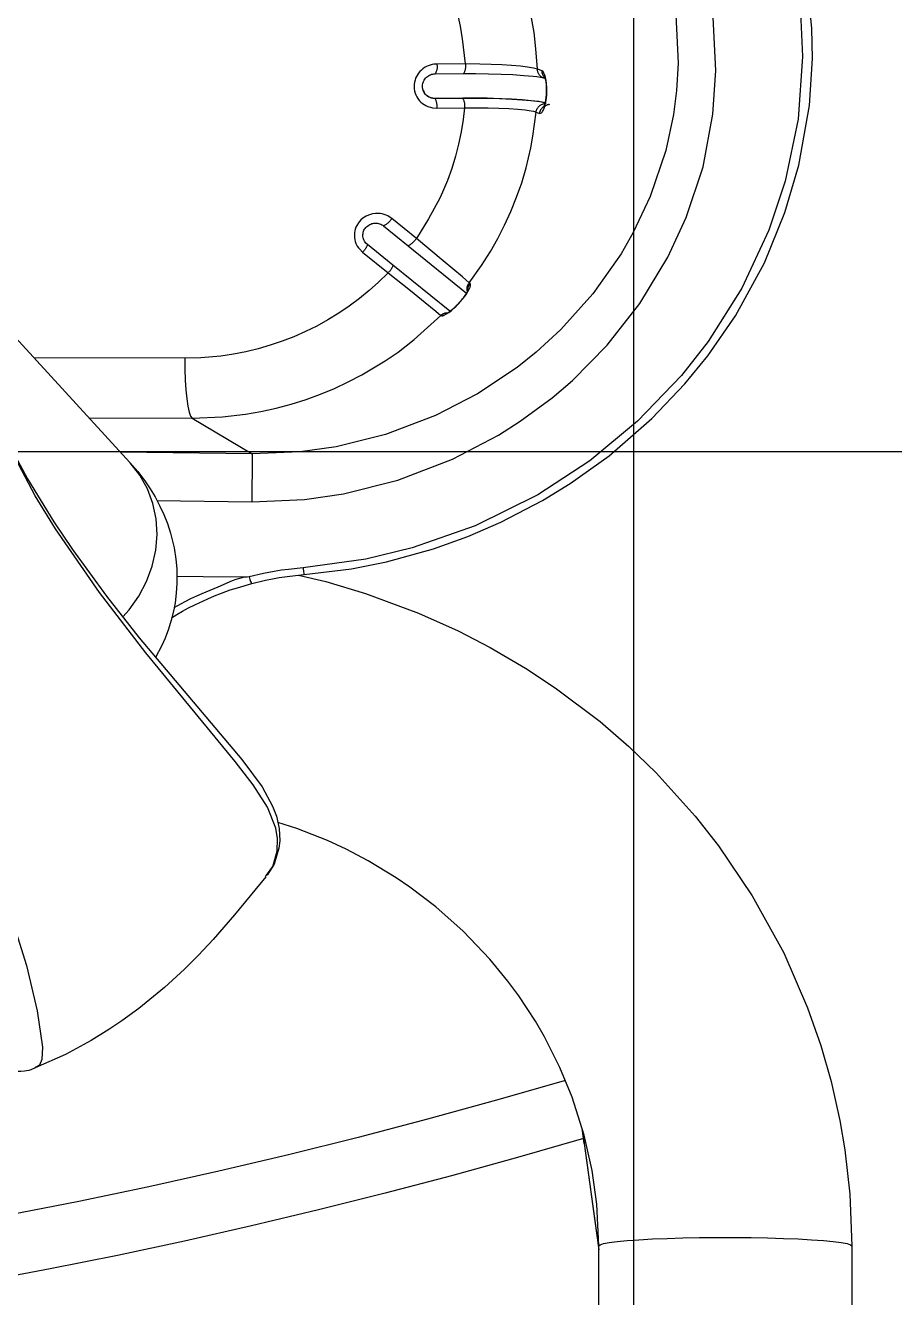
# Model space of a CAD drawing. Header units: inches. Extents: x 5931 to 10048, y 0 to 3185.
# Drawn here: x 7228.28 to 7233.43, y 959.54 to 967.07 of the extents above; entities that cross this region are included whole.
import ezdxf

# ---------------------------------------------------------------- set-up
doc = ezdxf.new("R2010")
doc.units = ezdxf.units.IN
doc.header["$LTSCALE"] = 48
doc.header["$MEASUREMENT"] = 0
doc.linetypes.add('DASHDOT2', pattern=[0.5, 0.25, -0.125, 0, -0.125])
for name, color, linetype in [('A-Eqpm-NIC', 8, 'DASHDOT2'), ('A-Flor-Case-Full Height', 8, 'Continuous'), ('A-Flor-Pattern', 8, 'Continuous')]:
    doc.layers.add(name, color=color, linetype=linetype)

# ---------------------------------------------------------------- blocks, each defined once
blk = doc.blocks.new('Precor_r815')
for p, q in [((-8.9032, 65.4273), (-8.9029, 65.4282)), ((-7.4627, 63.4593), (-7.8191, 63.2391))]:
    blk.add_line(p, q)
for points in [[(-8.1265, 62.496), (-8.4078, 62.5318), (-8.6159, 62.5747), (-8.8949, 62.6549), (-9.0972, 62.7302), (-9.2938, 62.8183), (-9.5408, 62.9519), (-9.7052, 63.0566), (-9.9354, 63.2277), (-10.1895, 63.4567), (-10.3851, 63.6697), (-10.5212, 63.8431), (-10.685, 64.0893), (-10.8569, 64.4154), (-10.979, 64.7245), (-11.0616, 65.0158), (-11.1241, 65.3827), (-11.142, 65.6729), (-11.139, 65.857), (-11.1103, 66.1561)], [(-11.0687, 66.0006), (-11.0836, 65.6859), (-11.0572, 65.3004), (-10.981, 64.9187), (-10.8836, 64.6159), (-10.7229, 64.2592), (-10.5239, 63.9318), (-10.3653, 63.7215), (-10.105, 63.4394), (-9.8212, 63.196), (-9.5137, 62.9877), (-9.1414, 62.796), (-8.7676, 62.6597), (-8.4936, 62.5912), (-8.1214, 62.538)], [(-7.816, 62.9439), (-8.1287, 62.9585), (-8.3615, 62.9935), (-8.6827, 63.0768), (-9.0075, 63.2064), (-9.28, 63.3548), (-9.4089, 63.4397), (-9.5982, 63.5848), (-9.7181, 63.6914), (-9.9253, 63.9088), (-10.119, 64.1643), (-10.2852, 64.449), (-10.394, 64.6937), (-10.493, 65.0067), (-10.5518, 65.3306), (-10.5693, 65.5982), (-10.5525, 65.9251)], [(-10.3319, 65.9427), (-10.3456, 65.6452), (-10.3363, 65.4765), (-10.3178, 65.3274), (-10.2727, 65.1075), (-10.1804, 64.8231), (-10.0796, 64.601), (-10.0068, 64.4695), (-9.8399, 64.2236), (-9.6491, 64.0037), (-9.5031, 63.8651), (-9.3903, 63.7718), (-9.1559, 63.6095), (-8.9066, 63.4754), (-8.6095, 63.3584), (-8.3166, 63.2834), (-8.1043, 63.2519), (-7.8191, 63.2391)], [(-5.9043, 66.3127), (-5.7837, 65.4609), (-5.6966, 64.666), (-5.6709, 63.9346), (-5.7104, 63.2221), (-5.7826, 62.6839), (-5.8778, 62.193), (-6.1074, 61.321), (-6.4797, 60.0889), (-6.5437, 59.8106), (-6.5747, 59.5861), (-6.5709, 59.5103), (-6.5576, 59.477), (-6.5314, 59.4614)], [(-9.5107, 65.6065), (-9.5023, 65.7326), (-9.4908, 65.8325), (-9.4755, 65.9232), (-9.4564, 66.0133), (-9.4335, 66.1023), (-9.4058, 66.1928), (-9.3742, 66.282), (-9.3387, 66.3696), (-9.3193, 66.4127), (-9.284, 66.4837), (-9.2484, 66.5489), (-9.1731, 66.677)], [(-8.8251, 66.4504), (-8.8963, 66.3195), (-8.9296, 66.2529), (-8.9603, 66.1845), (-8.9746, 66.1489), (-9.0005, 66.0766), (-9.0226, 66.003), (-9.0407, 65.9284), (-9.0519, 65.8712), (-9.064, 65.7944), (-9.0827, 65.6399)], [(-9.5107, 65.6065), (-9.4877, 65.6128), (-9.4529, 65.6196), (-9.4096, 65.625), (-9.3574, 65.6298), (-9.2989, 65.6338), (-9.2355, 65.6369), (-9.1692, 65.6389), (-9.0827, 65.6399)], [(-9.0827, 65.6399), (-8.9143, 65.6385)], [(-8.9143, 65.6385), (-8.896, 65.6371), (-8.8869, 65.6355), (-8.875, 65.6324), (-8.8634, 65.6281), (-8.8523, 65.6228), (-8.8417, 65.6166), (-8.8317, 65.6094), (-8.8224, 65.6014), (-8.8139, 65.5926), (-8.8062, 65.5832), (-8.7994, 65.5731), (-8.7935, 65.5624), (-8.7886, 65.5514), (-8.7847, 65.5399), (-8.7818, 65.5282), (-8.7797, 65.5133), (-8.7791, 65.5013), (-8.7797, 65.4893), (-8.7824, 65.4716), (-8.7856, 65.46), (-8.7898, 65.4488), (-8.7949, 65.4379), (-8.801, 65.4276), (-8.8062, 65.4203), (-8.8119, 65.4133), (-8.8201, 65.4045), (-8.8292, 65.3966), (-8.839, 65.3893), (-8.8493, 65.383), (-8.8602, 65.3778), (-8.8659, 65.3757), (-8.8774, 65.3724), (-8.8891, 65.3702), (-8.9131, 65.3675)], [(-9.524, 65.3354), (-9.5299, 65.3362), (-9.5345, 65.3386), (-9.5383, 65.3427), (-9.5414, 65.3474), (-9.5445, 65.3532), (-9.5505, 65.3676), (-9.5559, 65.3854), (-9.5604, 65.4057), (-9.5638, 65.4282), (-9.5658, 65.4484), (-9.5669, 65.4718), (-9.5668, 65.4917), (-9.5651, 65.5187), (-9.5625, 65.5385), (-9.559, 65.5562), (-9.5547, 65.5714), (-9.5497, 65.5835), (-9.547, 65.5883), (-9.5442, 65.5921), (-9.5421, 65.5943), (-9.538, 65.5968)], [(-9.5642, 65.4512), (-9.565, 65.4668), (-9.5654, 65.4784), (-9.5651, 65.494), (-9.5646, 65.5028), (-9.5639, 65.5114), (-9.562, 65.527), (-9.5597, 65.5402), (-9.5577, 65.5488), (-9.5556, 65.555), (-9.5544, 65.5582)], [(-9.5573, 65.5491), (-9.5484, 65.5523)], [(-9.5477, 65.5526), (-9.5475, 65.5527), (-9.5473, 65.5528), (-9.5469, 65.5529), (-9.5463, 65.553), (-9.5457, 65.5532)], [(-9.0716, 65.5801), (-9.1431, 65.5802), (-9.2205, 65.5792), (-9.2956, 65.5769), (-9.3657, 65.5736), (-9.4297, 65.5693), (-9.4849, 65.5642), (-9.5072, 65.5614), (-9.53, 65.5573), (-9.547, 65.5534)], [(-9.538, 65.5968), (-9.5107, 65.6065)], [(-8.9035, 65.5787), (-9.0716, 65.5801)], [(-8.9032, 65.4273), (-8.8899, 65.4286), (-8.8834, 65.4298), (-8.8771, 65.4316), (-8.874, 65.4328), (-8.8679, 65.4356), (-8.8622, 65.4391), (-8.8567, 65.4431), (-8.8517, 65.4475), (-8.8472, 65.4523), (-8.843, 65.4575), (-8.8394, 65.4631), (-8.8363, 65.469), (-8.8337, 65.4751), (-8.8316, 65.4815), (-8.8305, 65.4864), (-8.8294, 65.493), (-8.829, 65.4997), (-8.8291, 65.5064), (-8.8296, 65.5114), (-8.8308, 65.5181), (-8.8325, 65.5246), (-8.8348, 65.5309), (-8.8392, 65.5401), (-8.8429, 65.5459), (-8.847, 65.5513), (-8.8504, 65.5551), (-8.854, 65.5587), (-8.8592, 65.5631), (-8.8648, 65.567), (-8.8708, 65.5704), (-8.877, 65.5733), (-8.8834, 65.5756), (-8.89, 65.5773), (-8.8967, 65.5783), (-8.9035, 65.5787)], [(-8.8341, 65.4769), (-8.8369, 65.4691), (-8.8394, 65.4635), (-8.8416, 65.4597), (-8.8435, 65.457), (-8.8455, 65.4544), (-8.8478, 65.4518), (-8.8501, 65.4494), (-8.8551, 65.445), (-8.8605, 65.4409), (-8.8662, 65.4373), (-8.8722, 65.4343), (-8.8752, 65.433), (-8.8783, 65.432), (-8.8831, 65.4307), (-8.8896, 65.4295), (-8.8962, 65.4287), (-8.9029, 65.4282)], [(-9.5851, 65.3882), (-9.5798, 65.3889), (-9.5771, 65.3889), (-9.5745, 65.3886), (-9.572, 65.3881), (-9.5695, 65.3873), (-9.5671, 65.3864), (-9.5626, 65.3842), (-9.5591, 65.3822), (-9.5561, 65.3803), (-9.5536, 65.3784), (-9.5508, 65.376), (-9.5487, 65.3737), (-9.5477, 65.3723), (-9.5495, 65.3758), (-9.5515, 65.3811), (-9.5539, 65.3884), (-9.5556, 65.3946), (-9.5571, 65.4004), (-9.5598, 65.4136), (-9.5612, 65.4215), (-9.5625, 65.4299), (-9.5635, 65.4387), (-9.564, 65.4454), (-9.5642, 65.4512)], [(-9.5621, 65.3974), (-9.5352, 65.4045), (-9.5183, 65.4075), (-9.4746, 65.4132), (-9.4204, 65.4182), (-9.3575, 65.4224), (-9.2872, 65.4257), (-9.2124, 65.4278), (-9.0681, 65.4286)], [(-9.0778, 65.4297), (-9.128, 65.4299), (-9.2468, 65.428), (-9.3226, 65.4254), (-9.3927, 65.4216), (-9.4733, 65.4151), (-9.5244, 65.4092), (-9.5574, 65.403)], [(-9.0664, 65.4295), (-9.1453, 65.4295), (-9.2234, 65.4284), (-9.2991, 65.4261), (-9.3695, 65.4227), (-9.4336, 65.4183), (-9.4887, 65.4131), (-9.5111, 65.4102), (-9.5373, 65.4055), (-9.5569, 65.4007)], [(-9.0681, 65.4286), (-8.9032, 65.4273)], [(-8.9029, 65.4282), (-9.0664, 65.4295)], [(-9.5035, 65.3431), (-9.524, 65.3354)], [(-9.0783, 65.3689), (-9.178, 65.3698), (-9.219, 65.3696), (-9.2827, 65.3679), (-9.3417, 65.3651), (-9.3941, 65.3613), (-9.4387, 65.3567), (-9.4735, 65.3513), (-9.4882, 65.3479), (-9.5035, 65.3431)], [(-9.1059, 64.2915), (-9.1792, 64.3983), (-9.2321, 64.4843), (-9.276, 64.5647), (-9.3164, 64.647), (-9.3533, 64.7309), (-9.3873, 64.8189), (-9.4174, 64.9085), (-9.4436, 64.9992), (-9.4585, 65.0607), (-9.4711, 65.1226), (-9.4834, 65.1958), (-9.5035, 65.3431)], [(-9.0783, 65.3689), (-9.07, 65.2967), (-9.058, 65.2212), (-9.0427, 65.1464), (-9.0243, 65.0722), (-9.0022, 64.9967), (-8.9766, 64.9223), (-8.9475, 64.8495), (-8.9315, 64.8137), (-8.8993, 64.7488), (-8.8654, 64.687), (-8.7933, 64.5657)], [(-8.9131, 65.3675), (-9.0783, 65.3689)], [(-8.6473, 64.688), (-8.6324, 64.6989), (-8.6245, 64.7036), (-8.6133, 64.7089), (-8.6017, 64.7132), (-8.5898, 64.7164), (-8.5777, 64.7185), (-8.5654, 64.7195), (-8.5501, 64.7192), (-8.532, 64.7166), (-8.5203, 64.7135), (-8.5088, 64.7094), (-8.4952, 64.7029), (-8.4849, 64.6966), (-8.4752, 64.6895), (-8.464, 64.6794), (-8.456, 64.6705), (-8.4488, 64.6609), (-8.4396, 64.6455), (-8.4347, 64.6345), (-8.4308, 64.6232), (-8.4279, 64.6116), (-8.426, 64.5998), (-8.4252, 64.5817), (-8.426, 64.5697), (-8.4278, 64.5578), (-8.4307, 64.5459), (-8.4347, 64.5344), (-8.4383, 64.5261), (-8.4426, 64.5181), (-8.4493, 64.5081), (-8.4568, 64.4988), (-8.4734, 64.4812)], [(-8.7933, 64.5657), (-8.6473, 64.688)], [(-8.5988, 64.6421), (-8.7445, 64.5198)], [(-8.5024, 64.5272), (-8.4932, 64.5369), (-8.489, 64.5421), (-8.4853, 64.5477), (-8.4829, 64.5521), (-8.4809, 64.5567), (-8.4787, 64.5631), (-8.4771, 64.5697), (-8.4761, 64.5763), (-8.4756, 64.583), (-8.4758, 64.5897), (-8.4765, 64.5963), (-8.4778, 64.6029), (-8.4797, 64.6093), (-8.4822, 64.6154), (-8.4852, 64.6214), (-8.4887, 64.627), (-8.4927, 64.6323), (-8.4972, 64.6373), (-8.5021, 64.6418), (-8.5101, 64.6478), (-8.5159, 64.6511), (-8.522, 64.654), (-8.5284, 64.6563), (-8.5349, 64.658), (-8.5415, 64.6591), (-8.5483, 64.6596), (-8.5551, 64.6595), (-8.5619, 64.6588), (-8.5686, 64.6574), (-8.5751, 64.6555), (-8.5815, 64.653), (-8.5876, 64.6499), (-8.5934, 64.6462), (-8.5988, 64.6421)], [(-9.1059, 64.2915), (-9.0658, 64.3281), (-8.9522, 64.4278), (-8.7933, 64.5657)], [(-8.7445, 64.5198), (-9.091, 64.229)], [(-8.654, 64.3999), (-8.5024, 64.5272)], [(-8.4734, 64.4812), (-8.6253, 64.354)], [(-6.0798, 64.4713), (-6.0835, 64.3529), (-6.1013, 64.1718), (-6.155, 63.8962), (-6.2209, 63.6753), (-6.2802, 63.5168), (-6.3989, 63.2535), (-6.4867, 63.0855), (-6.6424, 62.8207), (-6.7534, 62.6495), (-6.9544, 62.3637), (-7.1494, 62.1067), (-7.757, 61.3574), (-7.8773, 61.1888), (-7.9399, 61.0708), (-7.9625, 61.0084), (-7.979, 60.9333), (-7.9828, 60.8577), (-7.978, 60.811), (-7.9485, 60.7142), (-7.9072, 60.6462)], [(-7.9047, 60.6455), (-7.9415, 60.6992), (-7.9677, 60.7926), (-7.97, 60.8719), (-7.9595, 60.9343), (-7.9092, 61.0643), (-7.8254, 61.201), (-7.7184, 61.3451), (-7.1882, 62.014), (-6.9131, 62.3852), (-6.6521, 62.7781), (-6.5321, 62.9814), (-6.3514, 63.3355), (-6.2708, 63.5266), (-6.2028, 63.7197), (-6.1488, 63.9143), (-6.1095, 64.1106), (-6.0871, 64.3062), (-6.0815, 64.4594)], [(-8.9911, 64.117), (-8.654, 64.3999)], [(-8.6253, 64.354), (-8.7572, 64.2448), (-8.8443, 64.1714), (-8.9078, 64.1169), (-8.9372, 64.0905)], [(-8.6253, 64.354), (-8.5689, 64.2962), (-8.5132, 64.2443), (-8.455, 64.1951), (-8.3947, 64.1486), (-8.3324, 64.1049), (-8.2682, 64.064), (-8.2023, 64.0261), (-8.1347, 63.9914), (-8.0665, 63.9604), (-7.9968, 63.9325), (-7.9259, 63.9078), (-7.854, 63.8861), (-7.7812, 63.8676), (-7.7077, 63.8526), (-7.6335, 63.8413), (-7.5138, 63.8313), (-7.4192, 63.8279)], [(-8.9379, 64.0899), (-8.9429, 64.0889), (-8.9458, 64.0889), (-8.9494, 64.0896), (-8.9582, 64.0931), (-8.9707, 64.1002), (-8.9851, 64.1101), (-9.0009, 64.1226), (-9.0173, 64.1372), (-9.0257, 64.1452), (-9.0439, 64.1641), (-9.0646, 64.1884), (-9.0779, 64.2059), (-9.0895, 64.2229), (-9.099, 64.2388), (-9.1064, 64.2534), (-9.1113, 64.266), (-9.1138, 64.2764), (-9.1139, 64.2805), (-9.1134, 64.2837), (-9.1111, 64.2873)], [(-9.1111, 64.2873), (-9.1059, 64.2915)], [(-6.0885, 64.3254), (-7.0927, 63.1869)], [(-9.0374, 64.1591), (-9.0529, 64.1761), (-9.0611, 64.1859), (-9.0669, 64.1931), (-9.0723, 64.2003), (-9.0819, 64.2142), (-9.0898, 64.2267), (-9.0935, 64.2332), (-9.0975, 64.2409), (-9.1008, 64.249)], [(-8.9731, 64.1053), (-8.9767, 64.1072), (-8.9814, 64.1101), (-8.9878, 64.1145), (-8.998, 64.1223), (-9.0087, 64.1312), (-9.015, 64.1367), (-9.0214, 64.1426), (-9.0279, 64.1489), (-9.0327, 64.1539), (-9.0374, 64.1591)], [(-8.9372, 64.0905), (-8.9379, 64.0899)], [(-7.4627, 63.4593), (-7.6439, 63.467), (-7.7788, 63.4835), (-7.87, 63.5), (-7.9609, 63.5206), (-8.0508, 63.5454), (-8.1395, 63.5744), (-8.2243, 63.6064), (-8.3075, 63.6421), (-8.3892, 63.6816), (-8.4695, 63.725), (-8.6082, 63.8114), (-8.6843, 63.8656), (-8.7804, 63.9434), (-8.9372, 64.0905)], [(-7.4192, 63.8279), (-7.42, 63.7597), (-7.4223, 63.6938), (-7.4262, 63.6325), (-7.4315, 63.5779), (-7.4381, 63.5319), (-7.4456, 63.496), (-7.4539, 63.4716), (-7.4627, 63.4593)], [(-7.4192, 63.8279), (-6.5249, 63.8307)], [(-6.8509, 63.461), (-7.4627, 63.4593)], [(-7.8191, 63.2391), (-7.0378, 63.2492)], [(-7.0927, 63.1869), (-7.1399, 63.1299), (-7.1814, 63.074), (-7.2137, 63.0246), (-7.2426, 62.9751), (-7.2722, 62.9175), (-7.2952, 62.8656), (-7.3163, 62.8103), (-7.3351, 62.7505), (-7.3562, 62.6598), (-7.3665, 62.5914), (-7.3717, 62.5311), (-7.3725, 62.4409), (-7.3686, 62.3814), (-7.3613, 62.3229), (-7.3537, 62.2796), (-7.3387, 62.2157), (-7.3222, 62.1601), (-7.3028, 62.1056), (-7.2837, 62.0604), (-7.2457, 61.9849)], [(-7.0509, 62.2356), (-7.0885, 62.28), (-7.1462, 62.3639), (-7.1924, 62.4539), (-7.2263, 62.5483), (-7.2473, 62.6454), (-7.2549, 62.7432), (-7.2489, 62.8402), (-7.2296, 62.9343), (-7.1973, 63.0239), (-7.1525, 63.1073), (-7.0962, 63.1829), (-7.0927, 63.1869)], [(-7.2544, 62.9512), (-7.816, 62.9439)], [(-8.1214, 62.538), (-8.1223, 62.5284), (-8.1232, 62.5197), (-8.124, 62.512), (-8.1247, 62.5056), (-8.1253, 62.5007), (-8.1259, 62.4974), (-8.1263, 62.4958), (-8.1265, 62.496)], [(-8.1214, 62.538), (-8.0352, 62.5282), (-7.9923, 62.5223), (-7.9495, 62.5151), (-7.9174, 62.5088), (-7.8854, 62.5018), (-7.8004, 62.4812)], [(-8.094, 62.4918), (-8.2564, 62.4525), (-8.4907, 62.3798), (-8.8055, 62.2593), (-9.0415, 62.1492), (-9.2306, 62.0478), (-9.44, 61.9204), (-9.617, 61.7993), (-9.8821, 61.5913), (-10.053, 61.4378), (-10.2153, 61.2752), (-10.4464, 61.0096), (-10.585, 60.8265), (-10.7854, 60.5187), (-10.9716, 60.1672), (-11.1134, 59.8285), (-11.1914, 59.5965), (-11.2523, 59.3752), (-11.3039, 59.136), (-11.3335, 58.9548), (-11.3631, 58.6811), (-11.375, 58.3634)], [(-7.8167, 62.4416), (-7.8979, 62.4611), (-7.9387, 62.4699), (-7.9799, 62.4775), (-8.0111, 62.4823), (-8.0425, 62.4865), (-8.1265, 62.496)], [(-7.8004, 62.4812), (-7.805, 62.4666), (-7.8072, 62.4601), (-7.8099, 62.4527), (-7.8123, 62.4469), (-7.8133, 62.4447), (-7.8142, 62.4429), (-7.815, 62.4418), (-7.8156, 62.4413), (-7.8158, 62.4412), (-7.8163, 62.4413), (-7.8167, 62.4416)], [(-7.5277, 62.4848), (-7.8004, 62.4812)], [(-7.8004, 62.4812), (-7.789, 62.4809), (-7.7664, 62.478), (-7.7442, 62.4728), (-7.7224, 62.4658), (-7.7009, 62.4573), (-7.6156, 62.4185), (-7.52, 62.378), (-7.4888, 62.3639), (-7.4533, 62.3464), (-7.4203, 62.3286), (-7.355, 62.2912)], [(-7.3728, 62.4868), (-7.5277, 62.4848)], [(-7.341, 62.2298), (-7.3713, 62.2501), (-7.4061, 62.2715), (-7.4418, 62.2915), (-7.4782, 62.3104), (-7.5557, 62.3475), (-7.596, 62.3653), (-7.6368, 62.382), (-7.6889, 62.4012), (-7.7312, 62.4153), (-7.8167, 62.4416)], [(-9.875, 58.3634), (-9.8628, 58.621), (-9.8352, 58.8281), (-9.7888, 59.0445), (-9.7169, 59.2796), (-9.6444, 59.4624), (-9.5531, 59.6505), (-9.499, 59.7471), (-9.4004, 59.903), (-9.3362, 59.9933), (-9.2293, 60.1284), (-9.071, 60.3005), (-8.9081, 60.4505), (-8.7534, 60.5726), (-8.6729, 60.6294), (-8.5061, 60.7341), (-8.3762, 60.8048), (-8.2651, 60.858), (-8.0831, 60.9339), (-7.9721, 60.9704)], [(-7.8986, 60.6381), (-7.9047, 60.6455)], [(-7.9009, 60.6363), (-7.7147, 60.4005), (-7.5874, 60.2504), (-7.5001, 60.1539), (-7.4166, 60.0671), (-7.2999, 59.9551), (-7.147, 59.8247), (-7.0459, 59.7482), (-6.9697, 59.6954), (-6.8634, 59.628), (-6.7108, 59.5425), (-6.5327, 59.4586)], [(-6.5314, 59.4614), (-6.529, 59.4601)], [(-6.5299, 59.4581), (-6.5141, 59.4507), (-6.5069, 59.4479), (-6.4938, 59.4438), (-6.4807, 59.441), (-6.4679, 59.439), (-6.4469, 59.437), (-6.4289, 59.4363), (-6.4128, 59.4367), (-6.3981, 59.4377), (-6.3757, 59.4402), (-6.3652, 59.4419), (-6.3527, 59.4446)], [(-9.7889, 58.9931), (-9.7784, 59.0726), (-9.7766, 59.086)], [(-9.7771, 59.0825), (-9.7847, 59.0249)], [(-9.7847, 59.0249), (-9.875, 58.3393)], [(-9.7889, 58.9931), (-9.8201, 58.7564), (-9.8519, 58.5149), (-9.875, 58.3393)], [(-9.875, 58.3634), (-9.882, 58.3706), (-9.9028, 58.3776), (-9.9371, 58.3843), (-9.9842, 58.3906), (-10.0432, 58.3965), (-10.1131, 58.4017), (-10.1925, 58.4062), (-10.28, 58.4099), (-10.3738, 58.4127), (-10.4724, 58.4147), (-10.5738, 58.4156), (-10.6762, 58.4156), (-10.7776, 58.4147), (-10.8762, 58.4127), (-10.97, 58.4099), (-11.0575, 58.4062), (-11.1369, 58.4017), (-11.2068, 58.3965), (-11.2658, 58.3906), (-11.3129, 58.3843), (-11.3472, 58.3776), (-11.368, 58.3706), (-11.375, 58.3634)], [(-11.375, 58.3634), (-11.375, 57.4969)], [(-9.875, 57.5034), (-9.875, 58.3634)]]:
    blk.add_lwpolyline(points)
for centre, radius, start, end in [((-9.0066, 65.6231), 0.0779, 167.52943, 213.46754), ((-8.8366, 65.6217), 0.0795, 167.782, 212.68942), ((-9.5973, 65.5972), 0.0593, 318.02915, 359.6275), ((-9.5688, 65.6067), 0.058, 290.53016, 359.84631), ((-9.5636, 65.337), 0.0604, 5.76834, 88.58193), ((-8.9685, 65.3808), 0.1105, 154.35277, 186.22185), ((-8.8008, 65.3795), 0.113, 154.98626, 186.10879), ((-9.5852, 65.3285), 0.0615, 6.37666, 48.35882), ((-8.5287, 64.7646), 0.1411, 212.83956, 240.22808), ((-8.6768, 64.6404), 0.1384, 212.66804, 240.68439), ((-8.3967, 64.5616), 0.1112, 198.05705, 226.3305), ((-8.5509, 64.4324), 0.1081, 197.45721, 226.47359), ((-9.1591, 64.2501), 0.0606, 359.27008, 37.76996), ((-9.1535, 64.2546), 0.0602, 344.81235, 37.79476), ((-8.981, 64.0474), 0.0605, 44.64023, 82.15239), ((-8.9803, 64.048), 0.0605, 44.63529, 78.9647), ((16.208, 63.3383), 24.0273, 180.23657, 180.94046), ((0, 90.9313), 33, 252.94866, 264.77997), ((0, 90.9313), 33.373, 252.95088, 264.16483)]:
    blk.add_arc(centre, radius, start, end)
blk = doc.blocks.new('floor pattern 1st floor')
at = {"layer": 'A-Flor-Pattern'}
h = blk.add_hatch(dxfattribs=at)
h.set_pattern_fill('WOODS_BOARD_WIDE', color=256, scale=3, pattern_type=2)
h.set_pattern_definition([(0, (2343, 1229.155), (0, 6), []), (90, (2343, 1229.155), (-12, 12), [6, -42]), (90, (2367, 1235.155), (-12, 12), [6, -42])])
edge = h.paths.add_edge_path(flags=16)
edge.add_line((2149.545, 1020.6322), (2161.545, 1020.6322))
edge.add_ellipse((2161.545, 1015.6322), major_axis=(-3.5355, -3.5355), ratio=1, start_angle=135, end_angle=225, ccw=False)
edge.add_line((2166.545, 1015.6322), (2166.545, 984.6322))
edge.add_ellipse((2161.545, 984.6322), major_axis=(3.5355, -3.5355), ratio=1, start_angle=315, end_angle=405, ccw=False)
edge.add_line((2161.545, 979.6322), (2156.545, 979.6322))
edge.add_line((2156.545, 979.6322), (2156.545, 955.6322))
edge.add_line((2156.545, 955.6322), (2147.545, 955.6322))
edge.add_line((2147.545, 955.6322), (2126.545, 955.6322))
edge.add_line((2126.545, 955.6322), (2126.545, 995.431))
edge.add_line((2126.545, 995.431), (2126.545, 1010.6322))
edge.add_line((2126.545, 1010.6322), (2144.545, 1010.6322))
edge.add_line((2144.545, 1010.6322), (2144.545, 1015.6322))
edge.add_ellipse((2148.7432, 1016.4341), major_axis=(3.1948, 3.1948), ratio=0.85373, start_angle=38.50713, end_angle=141.49287, ccw=False)
edge = h.paths.add_edge_path(flags=16)
edge.add_ellipse((2192.3469, 952.4341), major_axis=(-3.1924, 3.1924), ratio=0.855373, start_angle=218.45347, end_angle=321.54653, ccw=False)
edge.add_line((2196.545, 951.6322), (2196.5315, 920.2652))
edge.add_ellipse((2191.545, 920.6322), major_axis=(-3.5355, -3.5355), ratio=1, start_angle=45, end_angle=130.79032, ccw=False)
edge.add_line((2191.545, 915.6322), (2186.7141, 915.6322))
edge.add_line((2186.7141, 915.6322), (2186.545, 891.6322))
edge.add_line((2186.545, 891.6322), (2177.545, 891.6322))
edge.add_line((2177.545, 891.6322), (2156.545, 891.6322))
edge.add_line((2156.545, 891.6322), (2156.545, 931.431))
edge.add_line((2156.545, 931.431), (2156.545, 946.6322))
edge.add_line((2156.545, 946.6322), (2174.545, 946.6322))
edge.add_line((2174.545, 946.6322), (2174.545, 951.6322))
edge.add_ellipse((2179.545, 951.6322), major_axis=(3.5355, -3.5355), ratio=1, start_angle=135, end_angle=225, ccw=False)
edge.add_line((2179.545, 956.6322), (2191.545, 956.6322))
edge = h.paths.add_edge_path(flags=16)
edge.add_ellipse((2066.3997, 1141.2807), major_axis=(0, 0.0156), ratio=1, start_angle=270, end_angle=337.73068)
edge.add_line((2066.4056, 1141.2951), (2066.4056, 1141.2867))
edge.add_line((2066.4056, 1141.2867), (2066.4056, 1140.7527))
edge.add_line((2066.4056, 1140.7527), (2066.3997, 1140.7527))
edge.add_line((2066.3997, 1140.7527), (2066.3997, 1140.7072))
edge.add_line((2066.3997, 1140.7072), (2049.1278, 1140.7072))
edge.add_line((2049.1278, 1140.7072), (2045.1001, 1140.7072))
edge.add_line((2045.1001, 1140.7072), (2032.7596, 1140.7072))
edge.add_line((2032.7596, 1140.7072), (2030.3778, 1140.7072))
edge.add_line((2030.3778, 1140.7072), (2028.0028, 1140.7072))
edge.add_line((2028.0028, 1140.7072), (2028.0028, 1140.7527))
edge.add_line((2028.0028, 1140.7527), (2027.9969, 1140.7527))
edge.add_line((2027.9969, 1140.7527), (2027.9969, 1141.2867))
edge.add_line((2027.9969, 1141.2867), (2027.9969, 1141.2951))
edge.add_ellipse((2028.0028, 1141.2807), major_axis=(0, 0.0156), ratio=1, start_angle=22.26932, end_angle=90)
edge.add_line((2027.9872, 1141.2807), (2027.9872, 1140.7072))
edge.add_line((2027.9872, 1140.7072), (2027.9513, 1140.7072))
edge.add_line((2027.9513, 1140.7072), (2027.9513, 1141.2807))
edge.add_line((2027.9513, 1141.2807), (2027.9513, 1141.2867))
edge.add_ellipse((2027.9968, 1141.2867), major_axis=(0.0455, 0), ratio=1, start_angle=90, end_angle=180, ccw=False)
edge.add_line((2027.9968, 1141.3322), (2027.9969, 1141.3322))
edge.add_line((2027.9969, 1141.3322), (2028.0028, 1141.3322))
edge.add_line((2028.0028, 1141.3322), (2033.8793, 1141.3322))
edge.add_line((2033.8793, 1141.3322), (2033.8793, 1141.9057))
edge.add_ellipse((2033.9308, 1141.9057), major_axis=(0.0515, 0), ratio=1, start_angle=90, end_angle=180, ccw=False)
edge.add_line((2033.9308, 1141.9572), (2036.1293, 1141.9572))
edge.add_line((2036.1293, 1141.9572), (2036.1293, 1145.9295))
edge.add_ellipse((2037.8793, 1152.7072), major_axis=(7, 0), ratio=1, start_angle=180, end_angle=255.52249, ccw=False)
edge.add_ellipse((2037.8793, 1152.7072), major_axis=(7, 0), ratio=1, start_angle=0, end_angle=180, ccw=False)
edge.add_ellipse((2037.8793, 1152.7072), major_axis=(7, 0), ratio=1, start_angle=284.47751, end_angle=360, ccw=False)
edge.add_line((2039.6293, 1145.9295), (2039.6293, 1141.9572))
edge.add_line((2039.6293, 1141.9572), (2041.8278, 1141.9572))
edge.add_ellipse((2041.8278, 1141.9057), major_axis=(0.0515, 0), ratio=1, start_angle=360, end_angle=450, ccw=False)
edge.add_line((2041.8793, 1141.9057), (2041.8793, 1141.3322))
edge.add_line((2041.8793, 1141.3322), (2052.5763, 1141.3322))
edge.add_line((2052.5763, 1141.3322), (2052.5763, 1141.9057))
edge.add_ellipse((2052.6278, 1141.9057), major_axis=(0.0515, 0), ratio=1, start_angle=90, end_angle=180, ccw=False)
edge.add_line((2052.6278, 1141.9572), (2054.8263, 1141.9572))
edge.add_line((2054.8263, 1141.9572), (2054.8263, 1145.9295))
edge.add_ellipse((2056.5763, 1152.7072), major_axis=(7, 0), ratio=1, start_angle=180, end_angle=255.52249, ccw=False)
edge.add_ellipse((2056.5763, 1152.7072), major_axis=(7, 0), ratio=1, start_angle=0, end_angle=180, ccw=False)
edge.add_ellipse((2056.5763, 1152.7072), major_axis=(7, 0), ratio=1, start_angle=284.47751, end_angle=360, ccw=False)
edge.add_line((2058.3263, 1145.9295), (2058.3263, 1141.9572))
edge.add_line((2058.3263, 1141.9572), (2060.5248, 1141.9572))
edge.add_ellipse((2060.5248, 1141.9057), major_axis=(0.0515, 0), ratio=1, start_angle=360, end_angle=450, ccw=False)
edge.add_line((2060.5763, 1141.9057), (2060.5763, 1141.3322))
edge.add_line((2060.5763, 1141.3322), (2066.3997, 1141.3322))
edge.add_line((2066.3997, 1141.3322), (2066.4056, 1141.3322))
edge.add_line((2066.4056, 1141.3322), (2066.4057, 1141.3322))
edge.add_ellipse((2066.4057, 1141.2867), major_axis=(0.0455, 0), ratio=1, start_angle=360, end_angle=450, ccw=False)
edge.add_line((2066.4513, 1141.2867), (2066.4513, 1141.2807))
edge.add_line((2066.4513, 1141.2807), (2066.4513, 1140.7072))
edge.add_line((2066.4513, 1140.7072), (2066.4154, 1140.7072))
edge.add_line((2066.4154, 1140.7072), (2066.4154, 1141.2807))
edge = h.paths.add_edge_path(flags=16)
edge.add_ellipse((2444.8292, 1074.381), major_axis=(-118.2279, -0.0387), ratio=0.67080297, start_angle=0, end_angle=360)
h.paths.add_polyline_path([(2248.8, 1035.4972), (2231.2, 1035.4972), (2231.2, 1051.0172), (2248.8, 1051.0172)], flags=16)
h.paths.add_polyline_path([(2082.295, 971.0822), (2080.545, 971.0822), (2080.545, 1020.6322), (2082.295, 1020.6322)], flags=16)
h.paths.add_polyline_path([(2176.17, 1088.7072), (2128.17, 1088.7072), (2128.17, 1056.7072), (2176.17, 1056.7072)], flags=16)
h.paths.add_polyline_path([(2082.795, 1013.3525), (2084.545, 1013.3525), (2084.545, 889.6322), (2082.795, 889.6322)], flags=16)
h.paths.add_polyline_path([(2647.161, 890.6322), (2647.911, 890.6322), (2647.911, 885.0072), (2647.161, 885.0072)], flags=17)
h.paths.add_polyline_path([(2904.9508, 1517.4972), (2903.2, 1517.4972), (2903.2, 1603.9407), (2838.3795, 1603.9407), (2838.3795, 1227.955), (2473.75, 1227.955), (2473.75, 1224.7937), (2343.75, 1224.7937), (2343.75, 1227.955), (2248.295, 1227.955), (2248.295, 1213.6322), (2077.625, 1213.6322), (2077.625, 1355.1322), (2019.625, 1355.1322), (2019.625, 1232.0072), (2025.81, 1232.0072), (2025.81, 1213.6322), (2006.19, 1213.6322), (2006.19, 1226.7572), (1903.615, 1226.7572), (1903.615, 1213.6322), (1889.75, 1213.6322), (1889.75, 1212.8822), (1884.25, 1212.8822), (1884.25, 1252.7572), (1889.75, 1252.7572), (1889.75, 1252.0072), (1902, 1252.0072), (1902, 1420.0072), (1885.75, 1420.0072), (1885.75, 1438.0072), (1751.625, 1438.0072), (1751.625, 1252.7572), (1758.31, 1252.7572), (1758.31, 1212.8822), (1756.81, 1212.8822), (1756.81, 1173.2572), (1347.75, 1173.2572), (1347.75, 1179.2572), (1414.74, 1179.2572), (1414.74, 1233.5072), (1410.74, 1233.5072), (1410.74, 1240.2491), (1356.74, 1240.2491), (1356.74, 1233.5072), (1269.125, 1233.5072), (1269.125, 1173.2572), (980.455, 1173.2572), (980.455, 1209.2072), (835.81, 1209.2072), (835.81, 1173.2572), (707.3769, 1173.2572), (707.3769, 1113.2572), (1275.75, 1113.2572), (1275.75, 1101.2572), (1347.75, 1101.2572), (1347.75, 1113.2572), (1800.625, 1113.2572), (1800.625, 1077.2572), (1858.625, 1077.2572), (1858.625, 1113.2572), (1885.75, 1113.2572), (1885.75, 1158.4572), (2017.2013, 1158.4572), (2017.2013, 1140.7072), (2077.2013, 1140.7072), (2077.2013, 1158.4572), (2176.17, 1158.4572), (2176.17, 1129.5822), (2082.0763, 1129.5822), (2082.0763, 1127.4572), (2027.085, 1127.4572), (2027.085, 1061.4572), (2086.795, 1061.4572), (2086.795, 1056.5822), (2024.71, 1056.5822), (2024.71, 987.1322), (2072.795, 987.1322), (2072.795, 1017.7275), (2080.045, 1017.7275), (2080.045, 890.6322), (2059.8097, 890.6322), (2059.8097, 885.0074), (2386.0006, 885.0072), (2386.0183, 985.8914), (2427.0059, 985.8914), (2427.0059, 986.5101), (2501.0306, 986.5101), (2501.0306, 985.8914), (2542.0183, 985.8914), (2542.0183, 885.0072), (2647.161, 885.0072), (2647.161, 1054.5072), (2790.9145, 1054.5072), (2790.9145, 1108.5072), (2664.9294, 1108.5072), (2664.9294, 1114.5072), (2881.955, 1114.5072), (2881.955, 1158.6276), (2917.955, 1158.6276), (2917.955, 1114.5072), (2978.205, 1114.5072), (2978.205, 1227.955), (2920.8649, 1227.955), (2920.865, 1226.455), (2902.77, 1226.4529), (2902.77, 1231.7029), (2891.52, 1231.7029), (2891.52, 1397.6448), (2882.27, 1397.6448), (2882.27, 1453.0572), (2891.5194, 1453.056), (2902.77, 1453.056), (2902.77, 1457.9972), (2921.23, 1457.9972), (2921.23, 1455.9322), (2978.205, 1455.9322), (2978.205, 1516.5323), (2962.2, 1516.5323), (2962.2, 1517.4972)])
h = blk.add_hatch(dxfattribs=at)
h.set_pattern_fill('NET', color=256, scale=144)
h.set_pattern_definition([(0, (3055.871, 1522.532), (0, 18), []), (90, (3055.871, 1522.532), (-18, 1e-15), [])])
h.paths.add_polyline_path([(1124.625, 1107.2572), (1124.625, 1053.9672), (1130.31, 1053.9672), (1130.31, 1032.5472), (1124.625, 1032.5472), (1124.625, 894.1322), (1128.5, 894.1322), (1128.5006, 893.1322), (1559.51, 893.1322), (1559.51, 893.8393), (1559.51, 895.5573), (1559.385, 1107.2572), (1353.75, 1107.2572), (1353.75, 1095.2572), (1269.75, 1095.2572), (1269.75, 1107.2572)])

msp = doc.modelspace()

# ---------------------------------------------------------------- block references
at = {"layer": 'A-Eqpm-NIC', "xscale": -0.9981457892836261, "yscale": 0.9613000631475188}
msp.add_blockref('Precor_r815', (7221.8187, 903.7386), dxfattribs=at)
at = {"layer": 'A-Flor-Case-Full Height'}
msp.add_blockref('floor pattern 1st floor', (6000, 0), dxfattribs=at)

doc.saveas('drawing.dxf')
